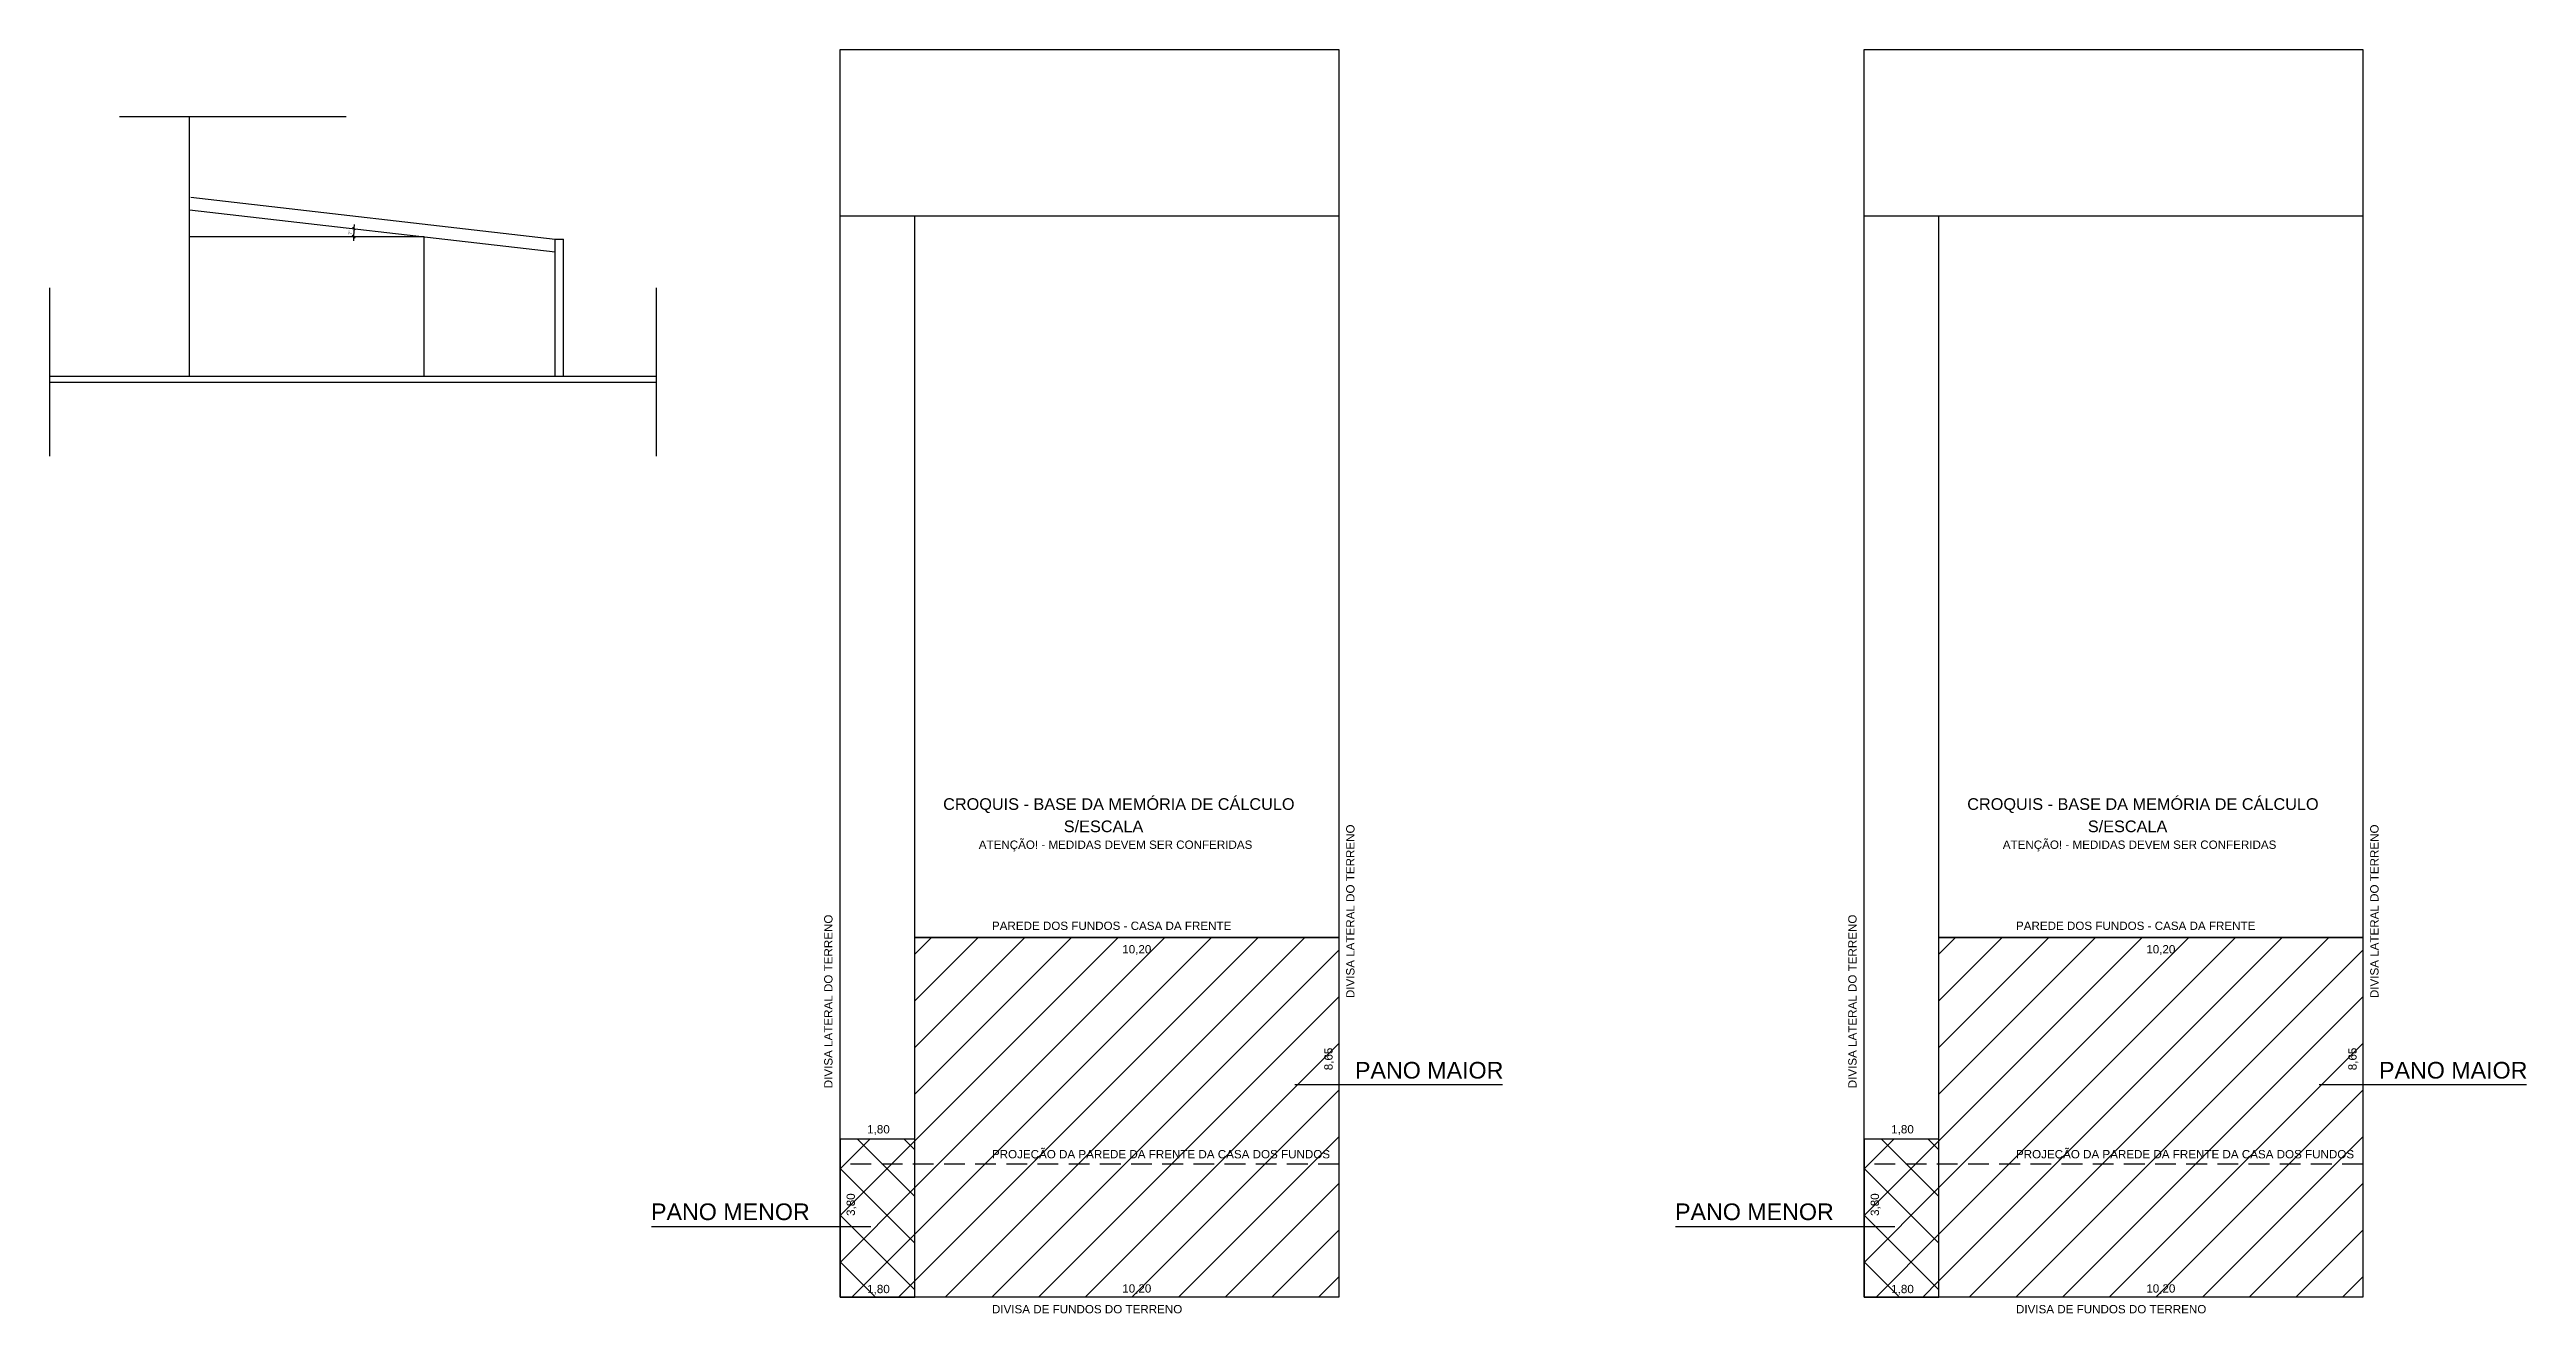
# Model space of a CAD drawing. Header units: millimetres. Extents: x 17.5 to 77, y -13 to 17.4.
import ezdxf

# ---------------------------------------------------------------- set-up
doc = ezdxf.new("R2010")
doc.units = ezdxf.units.MM
doc.linetypes.add('DASHED', pattern=[0.75, 0.5, -0.25])
doc.styles.add('REGUA60', font='ARIALUNI.TTF')
doc.dimstyles.new('ISO-25', dxfattribs={"dimtxt": 2.5, "dimasz": 2.5, "dimexe": 1.25, "dimexo": 0.625, "dimtad": 1, "dimtxsty": 'Standard', "dimcen": 2.5, "dimadec": 0, "dimazin": 0, "dimtfac": 1, "dimtmove": 0, "dimatfit": 3, "dimfxl": 0, "dimarcsym": 0})

# ---------------------------------------------------------------- blocks, each defined once
blk = doc.blocks.new('COTATR')
at = {"color": 6}
blk.add_line((-71, -71), (71, 71), dxfattribs=at)
at = {"color": 0, "linetype": 'ByBlock'}
blk.add_line((0, 0), (200, 0), dxfattribs=at)
blk = doc.blocks.new('*D2')
at = {"color": 0, "lineweight": -2}
blk.add_arc((26.472, 12.87), 1.701, 173.45414, 179.98316, dxfattribs=at)
at = {"layer": 'Defpoints', "color": 0}
for p in [(20.822, 13.52), (20.822, 12.87), (24.776, 12.999), (26.472, 12.87), (29.622, 12.507)]:
    blk.add_point(p, dxfattribs=at)
at = {"color": 0, "lineweight": -2, "xscale": 0.0005, "yscale": 0.0005, "zscale": 0.0005}
for p, rotation in [((24.782, 13.064), 83.44572174112164), ((24.771, 12.87), 269.9915797499409)]:
    blk.add_blockref('COTATR', p, dxfattribs=dict(at, rotation=rotation))
at = {"color": 2, "insert": (24.687, 12.972), "char_height": 0.075, "attachment_point": 5, "rotation": 86.71865, "style": 'REGUA60'}
blk.add_mtext('7°', dxfattribs=at)

msp = doc.modelspace()

# ---------------------------------------------------------------- hatches: boundary and pattern name
h = msp.add_hatch()
h.set_pattern_fill('ANSI31', scale=0.25, style=0)
h.paths.add_polyline_path([(48.476, -3.98), (38.276, -3.98), (38.276, -9.43), (48.476, -9.43)])
h.paths.add_polyline_path([(48.476, -9.43), (38.276, -9.43), (38.276, -12.63), (48.476, -12.63)])
h.paths.add_polyline_path([(48.423, -7.235), (48.423, -6.571), (48.063, -6.571), (48.063, -7.235)], flags=24)
h.paths.add_polyline_path([(43.204, -4.464), (44.023, -4.464), (44.023, -4.103), (43.204, -4.103)], flags=24)
h.paths.add_polyline_path([(40.052, -9.427), (48.34, -9.427), (48.34, -8.968), (40.052, -8.968)], flags=24)
h.paths.add_polyline_path([(43.204, -12.621), (44.023, -12.621), (44.023, -12.26), (43.204, -12.26)], flags=24)
h = msp.add_hatch()
h.set_pattern_fill('ANSI31', scale=0.25, style=0)
h.set_pattern_definition([(45, (24.6362, 0), (-0.561266, 0.561266), [])])
h.paths.add_polyline_path([(73.112, -3.98), (62.912, -3.98), (62.912, -9.43), (73.112, -9.43)])
h.paths.add_polyline_path([(73.112, -9.43), (62.912, -9.43), (62.912, -12.63), (73.112, -12.63)])
h.paths.add_polyline_path([(73.06, -7.235), (73.06, -6.571), (72.699, -6.571), (72.699, -7.235)], flags=24)
h.paths.add_polyline_path([(67.84, -4.464), (68.659, -4.464), (68.659, -4.103), (67.84, -4.103)], flags=24)
h.paths.add_polyline_path([(64.688, -9.427), (72.976, -9.427), (72.976, -8.968), (64.688, -8.968)], flags=24)
h.paths.add_polyline_path([(67.84, -12.621), (68.659, -12.621), (68.659, -12.26), (67.84, -12.26)], flags=24)
h = msp.add_hatch()
h.set_pattern_fill('ANSI37', scale=0.25, style=0)
h.paths.add_polyline_path([(38.276, -9.43), (36.476, -9.43), (36.476, -12.63), (38.276, -12.63)])
h.paths.add_polyline_path([(38.276, -8.83), (36.476, -8.83), (36.476, -9.43), (38.276, -9.43)])
h.paths.add_polyline_path([(36.932, -10.737), (36.932, -10.073), (36.571, -10.073), (36.571, -10.737)], flags=24)
h.paths.add_polyline_path([(37.067, -12.634), (37.731, -12.634), (37.731, -12.273), (37.067, -12.273)], flags=9)
h = msp.add_hatch()
h.set_pattern_fill('ANSI37', scale=0.25, style=0)
h.set_pattern_definition([(45, (24.6362, 0), (-0.561266, 0.561266), []), (135, (24.6362, 0), (-0.561266, -0.561266), [])])
h.paths.add_polyline_path([(62.912, -9.43), (61.112, -9.43), (61.112, -12.63), (62.912, -12.63)])
h.paths.add_polyline_path([(62.912, -8.83), (61.112, -8.83), (61.112, -9.43), (62.912, -9.43)])
h.paths.add_polyline_path([(61.568, -10.737), (61.568, -10.073), (61.208, -10.073), (61.208, -10.737)], flags=24)
h.paths.add_polyline_path([(61.703, -12.634), (62.367, -12.634), (62.367, -12.273), (61.703, -12.273)], flags=9)

# ---------------------------------------------------------------- linework, layer by layer
for p, q in [((36.476, 17.37), (48.476, 17.37)), ((36.476, -12.63), (36.476, 17.37)), ((48.476, 17.37), (48.476, -12.63)), ((19.141, 15.762), (24.592, 15.762)), ((20.822, 9.52), (20.822, 15.762)), ((20.856, 13.818), (29.622, 12.809)), ((20.822, 13.52), (29.622, 12.507)), ((36.476, 13.37), (48.476, 13.37)), ((26.472, 12.87), (20.822, 12.87)), ((26.472, 9.52), (26.472, 12.87)), ((29.622, 9.52), (29.622, 12.809)), ((29.622, 12.809), (29.822, 12.809)), ((29.822, 9.52), (29.822, 12.809)), ((17.457, 11.638), (17.457, 7.594)), ((32.048, 11.638), (32.048, 7.594)), ((17.457, 9.52), (32.048, 9.52)), ((17.457, 9.37), (32.048, 9.37)), ((48.476, -12.63), (36.476, -12.63))]:
    msp.add_line(p, q)
at = {"color": 7}
for p, q in [((61.112, 17.37), (73.112, 17.37)), ((61.112, -12.63), (61.112, 17.37)), ((73.112, 17.37), (73.112, -12.63)), ((38.276, -3.98), (38.276, 13.37)), ((61.112, 13.37), (73.112, 13.37)), ((62.912, -3.98), (62.912, 13.37)), ((73.112, -3.98), (62.912, -3.98)), ((77.046, -7.527), (72.055, -7.527)), ((56.577, -10.931), (61.849, -10.931)), ((73.112, -12.63), (61.112, -12.63))]:
    msp.add_line(p, q, dxfattribs=at)
at = {"color": 5}
msp.add_line((48.476, -3.98), (38.276, -3.98), dxfattribs=at)
at = {"color": 5, "linetype": 'Continuous'}
msp.add_line((38.276, -8.83), (38.276, -3.98), dxfattribs=at)
at = {"color": 7, "linetype": 'Continuous'}
for q in [(62.912, -3.98), (61.112, -8.83)]:
    msp.add_line((62.912, -8.83), q, dxfattribs=at)
at = {"color": 1}
for p, q in [((52.41, -7.527), (47.419, -7.527)), ((31.941, -10.931), (37.212, -10.931))]:
    msp.add_line(p, q, dxfattribs=at)
at = {"linetype": 'Continuous'}
msp.add_line((38.276, -8.83), (36.476, -8.83), dxfattribs=at)
at = {"linetype": 'DASHED'}
msp.add_line((48.476, -9.43), (36.476, -9.43), dxfattribs=at)
at = {"color": 7, "linetype": 'DASHED'}
msp.add_line((73.112, -9.43), (61.112, -9.43), dxfattribs=at)
at = {"color": 5}
msp.add_lwpolyline([(38.276, -3.98), (48.476, -3.98), (48.476, -12.63), (38.276, -12.63)], close=True, dxfattribs=at)
at = {"color": 7}
for points in [[(62.912, -3.98), (73.112, -3.98), (73.112, -12.63), (62.912, -12.63)], [(62.912, -8.83), (61.112, -8.83), (61.112, -12.63), (62.912, -12.63)]]:
    msp.add_lwpolyline(points, close=True, dxfattribs=at)
at = {"color": 3}
msp.add_lwpolyline([(38.276, -8.83), (36.476, -8.83), (36.476, -12.63), (38.276, -12.63)], close=True, dxfattribs=at)

# ---------------------------------------------------------------- texts
at = {"color": 1, "style": 'REGUA60'}
for s, height, p in [('CROQUIS - BASE DA MEMÓRIA DE CÁLCULO', 0.28, (38.955, -0.913)), ('S/ESCALA', 0.28, (41.857, -1.449)), ('ATENÇÃO! - MEDIDAS DEVEM SER CONFERIDAS', 0.2, (39.812, -1.85)), ('PAREDE DOS FUNDOS - CASA DA FRENTE', 0.2, (40.129, -3.8)), ('10,20', 0.2, (43.264, -4.364)), ('PANO MAIOR', 0.4, (48.863, -7.373)), ('1,80', 0.2, (37.127, -8.693)), ('PROJEÇÃO DA PAREDE DA FRENTE DA CASA DOS FUNDOS', 0.2, (40.129, -9.292)), ('PANO MENOR', 0.4, (31.927, -10.777)), ('1,80', 0.2, (37.127, -12.534)), ('10,20', 0.2, (43.264, -12.521)), ('DIVISA DE FUNDOS DO TERRENO', 0.2, (40.129, -13.019))]:
    msp.add_text(s, height=height, dxfattribs=at).set_placement(p)
at = {"color": 7, "style": 'REGUA60'}
for s, height, p in [('CROQUIS - BASE DA MEMÓRIA DE CÁLCULO', 0.28, (63.592, -0.913)), ('S/ESCALA', 0.28, (66.493, -1.449)), ('ATENÇÃO! - MEDIDAS DEVEM SER CONFERIDAS', 0.2, (64.448, -1.85)), ('PAREDE DOS FUNDOS - CASA DA FRENTE', 0.2, (64.765, -3.8)), ('10,20', 0.2, (67.9, -4.364)), ('PANO MAIOR', 0.4, (73.499, -7.373)), ('1,80', 0.2, (61.763, -8.693)), ('PROJEÇÃO DA PAREDE DA FRENTE DA CASA DOS FUNDOS', 0.2, (64.765, -9.292)), ('PANO MENOR', 0.4, (56.563, -10.777)), ('1,80', 0.2, (61.763, -12.534)), ('10,20', 0.2, (67.9, -12.521)), ('DIVISA DE FUNDOS DO TERRENO', 0.2, (64.765, -13.019))]:
    msp.add_text(s, height=height, dxfattribs=at).set_placement(p)
at = {"color": 1, "style": 'REGUA60'}
for s, p in [('DIVISA LATERAL DO TERRENO', (48.851, -5.439)), ('DIVISA LATERAL DO TERRENO', (36.293, -7.607)), ('8,65', (48.324, -7.174)), ('3,80', (36.832, -10.677))]:
    msp.add_text(s, height=0.2, rotation=90, dxfattribs=at).set_placement(p)
at = {"color": 7, "style": 'REGUA60'}
for s, p in [('DIVISA LATERAL DO TERRENO', (73.487, -5.439)), ('DIVISA LATERAL DO TERRENO', (60.93, -7.607)), ('8,65', (72.96, -7.174)), ('3,80', (61.469, -10.677))]:
    msp.add_text(s, height=0.2, rotation=90, dxfattribs=at).set_placement(p)

# ---------------------------------------------------------------- dimensions: what is measured, and where the dimension line sits
dim = msp.add_angular_dim_2l(base=(24.7756, 12.9994), line1=((20.8218, 13.5197), (29.6218, 12.5073)), line2=((26.4718, 12.8697), (20.8218, 12.8697)), dimstyle='ISO-25', override={"dimscale": 0.05, "dimtxt": 1.5, "dimasz": 0.01, "dimexe": 2, "dimexo": 3, "dimgap": 0.98, "dimrnd": 0.005, "dimzin": 4, "dimtxsty": 'REGUA60', "dimblk": 'COTATR', "dimcen": 4, "dimdle": 4, "dimclrt": 2, "dimaunit": 1, "dimadec": 2, "dimazin": 1, "dimtofl": 0, "dimtmove": 2})
dim.commit()
dim.dimension.update_dxf_attribs({"geometry": '*D2', "text_midpoint": (24.6871, 12.972)})

doc.saveas('drawing.dxf')
